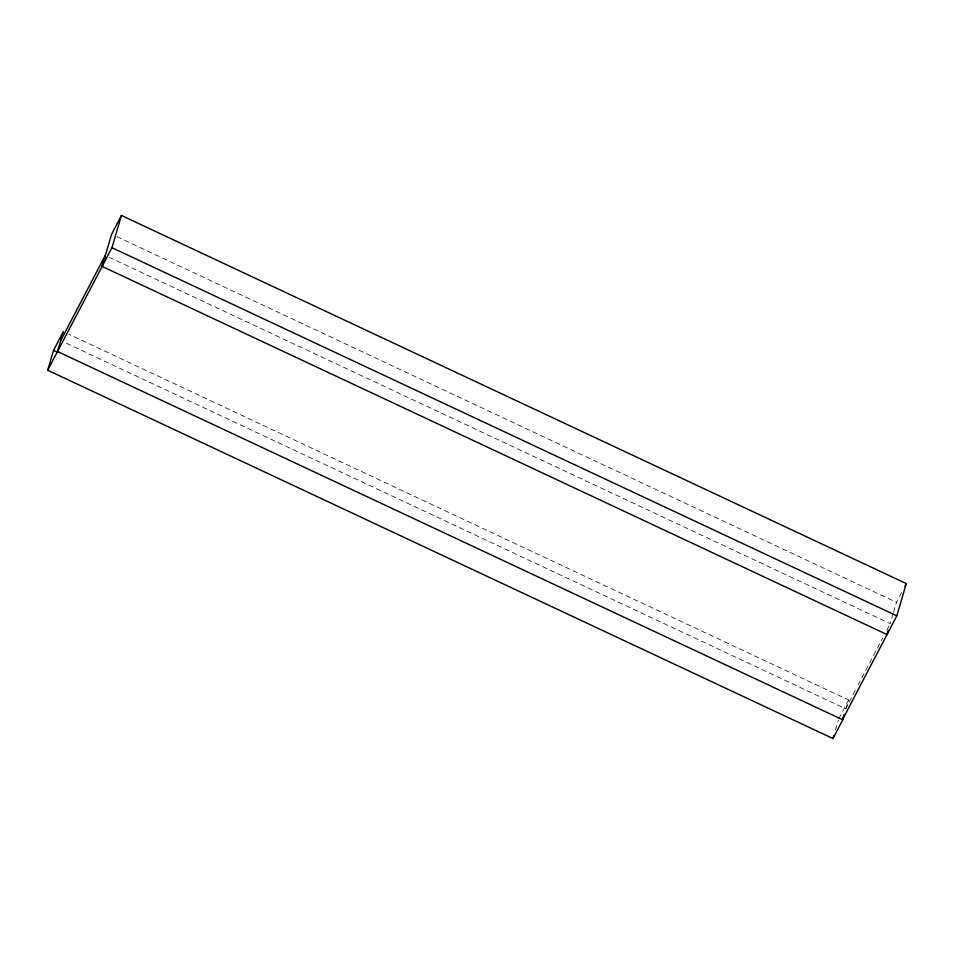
<?xml version="1.0" encoding="UTF-8"?>
<svg xmlns="http://www.w3.org/2000/svg" width="954" height="954" viewBox="0 0 954 954"><rect width="100%" height="100%" fill="white"/><g stroke="black" fill="none" stroke-linecap="round" stroke-linejoin="round"><path stroke-width="0.72" stroke-dasharray="4.77 3.58" d="M835.465 730.037L838.387 720.115M845.971 708.905L848.607 699.974L68.736 334.186M893.147 613.696L890.225 623.642L109.4 257.413M893.576 612.265L896.498 602.308L903.033 589.822M838.804 718.696L848.607 699.974M855.273 690.434L845.685 708.762L64.753 342.486M858.016 685.199L882.688 638.047M886.791 630.189L889.533 624.953M117.02 236.711L896.498 602.308"/><path stroke-width="1.43" d="M47.7 370.235L53.543 350.38L63.346 331.658L57.502 351.501L842.764 719.817L832.961 738.539L47.7 370.235L111.94 247.706L121.432 215.461L906.3 583.586L896.808 615.831L842.465 719.686L843.276 716.955M888.21 630.475L887.005 634.565L102.042 266.381L105.345 255.517M102.138 266.428L111.63 234.183L121.432 215.461M832.961 738.539L833.796 735.713M842.764 719.817L844.373 714.355M60.71 340.59L105.25 255.469M904.988 586.078L906.3 583.586M111.94 247.706L896.808 615.831M53.543 350.38L57.586 352.276"/></g></svg>
